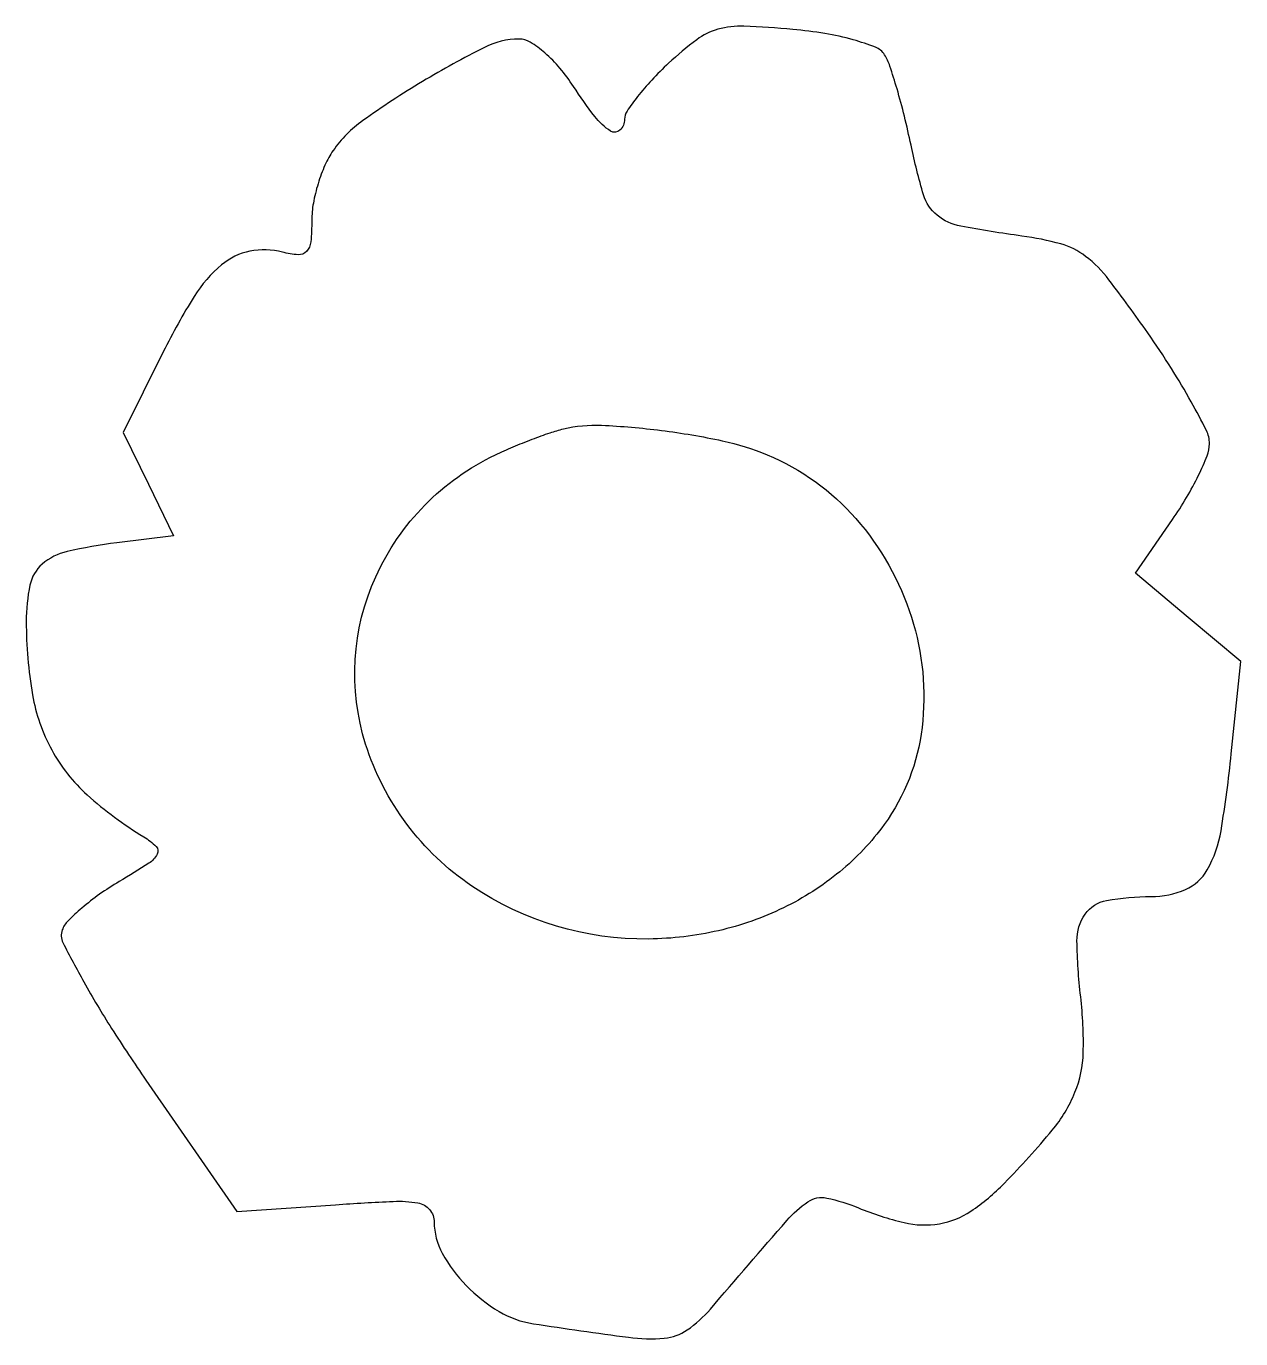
# Model space of a CAD drawing. Extents: x 385 to 474.3, y 142.5 to 238.9.
import ezdxf

# ---------------------------------------------------------------- set-up
doc = ezdxf.new("R2010")
doc.units = 0

msp = doc.modelspace()

# ---------------------------------------------------------------- linework, layer by layer
for points in [[(432.231923, 236.216649, 0.01679), (430.994318, 234.980183, 0.021714), (429.949377, 233.761662, 0.020126), (429.17955, 232.695089, 0.147288), (429, 232.09879, -0.203235), (428.658426, 231.293158, -0.347993), (427.971245, 231.2249, -0.086723), (426.799653, 232.302814, -0.019802), (425.240807, 234.512379, 0.032509), (424.247926, 235.846464, 0.037582), (423.13389, 236.972755, 0.040878), (422.063408, 237.759884, 0.140338), (421.240807, 237.990616, 0.115954), (418.691673, 237.376875, 0.018198), (414.135531, 234.866874, 0.019805), (409.755312, 231.999999, 0.085367), (407.570896, 229.797756, 0.049067), (406.968838, 228.728849, 0.02954), (406.461451, 227.363652, 0.02939), (406.114298, 225.932746, 0.044842), (406, 224.660862, -0.023851), (405.924752, 223.084273, -0.164666), (405.612101, 222.387507, -0.225525), (405.000986, 222.144144, -0.047819), (403.838327, 222.332028, 0.114056), (401.454229, 222.400347, 0.125168), (399.372869, 221.401287, 0.079378), (397.356301, 219.082538, 0.02421), (395.083184, 215.008948), (392.138127, 209.073149), (393.98749, 205.286574), (395.836853, 201.5), (391.668427, 200.974059, 0.024213), (388.008906, 200.331075, 0.123747), (386.181353, 199.405991, 0.16401), (385.280155, 197.87086, 0.051853), (385.005577, 195.190983, 0.042205), (385.469102, 189.806329, 0.082592), (386.880766, 185.751776, 0.085052), (389.495521, 182.448298, 0.047043), (393.641668, 179.377149, -0.059718), (394.553206, 178.66558, -0.333912), (394.636751, 178.090004, -0.125544), (394.01947, 177.427635, -0.008772), (391.839304, 176.081064, 0.019654), (390.399016, 175.147582, 0.022302), (389.098104, 174.140119, 0.022213), (388.079834, 173.195363, 0.103367), (387.648108, 172.525368, 0.212553), (387.696542, 171.603032, 0.009431), (389.238981, 168.712633, 0.014514), (391.283276, 165.287382, 0.009722), (393.808804, 161.487175), (400.5, 151.831444), (407.75, 152.338607, -0.005879), (411.989712, 152.585137, -0.055354), (413.807224, 152.468164, -0.174798), (414.662331, 151.977464, -0.17777), (415, 151.057744, 0.127169), (415.592257, 148.766775, 0.067026), (417.358349, 146.393796, 0.065074), (419.771993, 144.492681, 0.097217), (422.293331, 143.591201, 0.004171), (429.288523, 142.596797, 0.053946), (431.918864, 142.530813, 0.131461), (433.599778, 143.133236, 0.064197), (435.303701, 144.669714, -0.001956), (440.926589, 151.175651, -0.063893), (442.478965, 152.55529, -0.204497), (443.8632, 152.829419, -0.04658), (446.196613, 152.105009, 0.040995), (449.555183, 151.021143, 0.099845), (452.143698, 150.940377, 0.106668), (454.455237, 151.86463, 0.051008), (456.924376, 153.922637, 0.019846), (460.440161, 157.817037, 0.076707), (462.11351, 160.598833, 0.091287), (462.720513, 163.498346, 0.035158), (462.530708, 167.622474, -0.025126), (462.259794, 171.719012, -0.158636), (462.867617, 173.691927, -0.198121), (464.437196, 174.689395, -0.04257), (467.714816, 174.984687, 0.100156), (470.236482, 175.507441, 0.165235), (471.839678, 176.946699, 0.087062), (472.849741, 179.82007, 0.015564), (473.607981, 185.477897), (474.301508, 192.247123), (470.42833, 195.498852), (466.555151, 198.750582), (469.277576, 202.679042, 0.01787), (470.319731, 204.303956, 0.020103), (471.200288, 205.937716, 0.019816), (471.833107, 207.375923, 0.093996), (472, 208.25584, 0.11571), (471.771802, 209.228716, 0.01195), (470.666809, 211.327126, 0.014365), (469.199585, 213.789792, 0.011011), (467.461479, 216.396593, 0.010216), (464.613031, 220.299058, 0.066012), (462.897427, 222.023663, 0.096749), (461.076182, 222.93346, 0.034371), (458.211479, 223.519153, -0.012915), (453.707921, 224.240331, -0.12586), (451.972252, 225.046914, -0.150162), (450.979994, 226.537645, -0.020786), (450.057599, 230.186338, 0.009107), (449.571282, 232.318382, 0.010521), (449.02845, 234.330419, 0.009665), (448.501485, 236.010775, 0.059005), (448.11372, 236.832112, 0.160935), (447.443638, 237.388199, 0.025825), (445.80914, 237.933346, 0.025951), (443.723448, 238.396234, 0.019021), (441.372159, 238.69997, 0.013546), (437.775802, 238.928064, 0.075527), (435.861274, 238.707849, 0.094469), (434.299006, 237.94611, 0.027335)], [(439.474315, 207.446285, -0.11425), (446.007348, 202.749748, -0.103582), (450.097014, 195.499173, -0.106593), (450.867179, 187.395336, -0.128013), (448.08986, 180.282745, -0.064218), (444.820179, 176.809179, -0.058742), (440.681329, 174.156213, -0.056914), (435.909662, 172.473873, -0.053378), (430.775947, 171.862145, -0.152256), (417.779451, 175.743977, -0.169445), (409.961079, 186.186872, -0.185618), (410.701201, 198.485677, -0.176648), (419.5, 207.436158, -0.010969), (420.795131, 208.018136, -0.008926), (422.20625, 208.585903, -0.00904), (423.525198, 209.062285, -0.023152), (424.5, 209.344946, -0.070648), (427.310671, 209.612396, -0.019985), (431.701583, 209.233149, -0.020837), (436.181436, 208.474345, -0.046614)]]:
    msp.add_lwpolyline(points, format="xyb", close=True)

doc.saveas('drawing.dxf')
